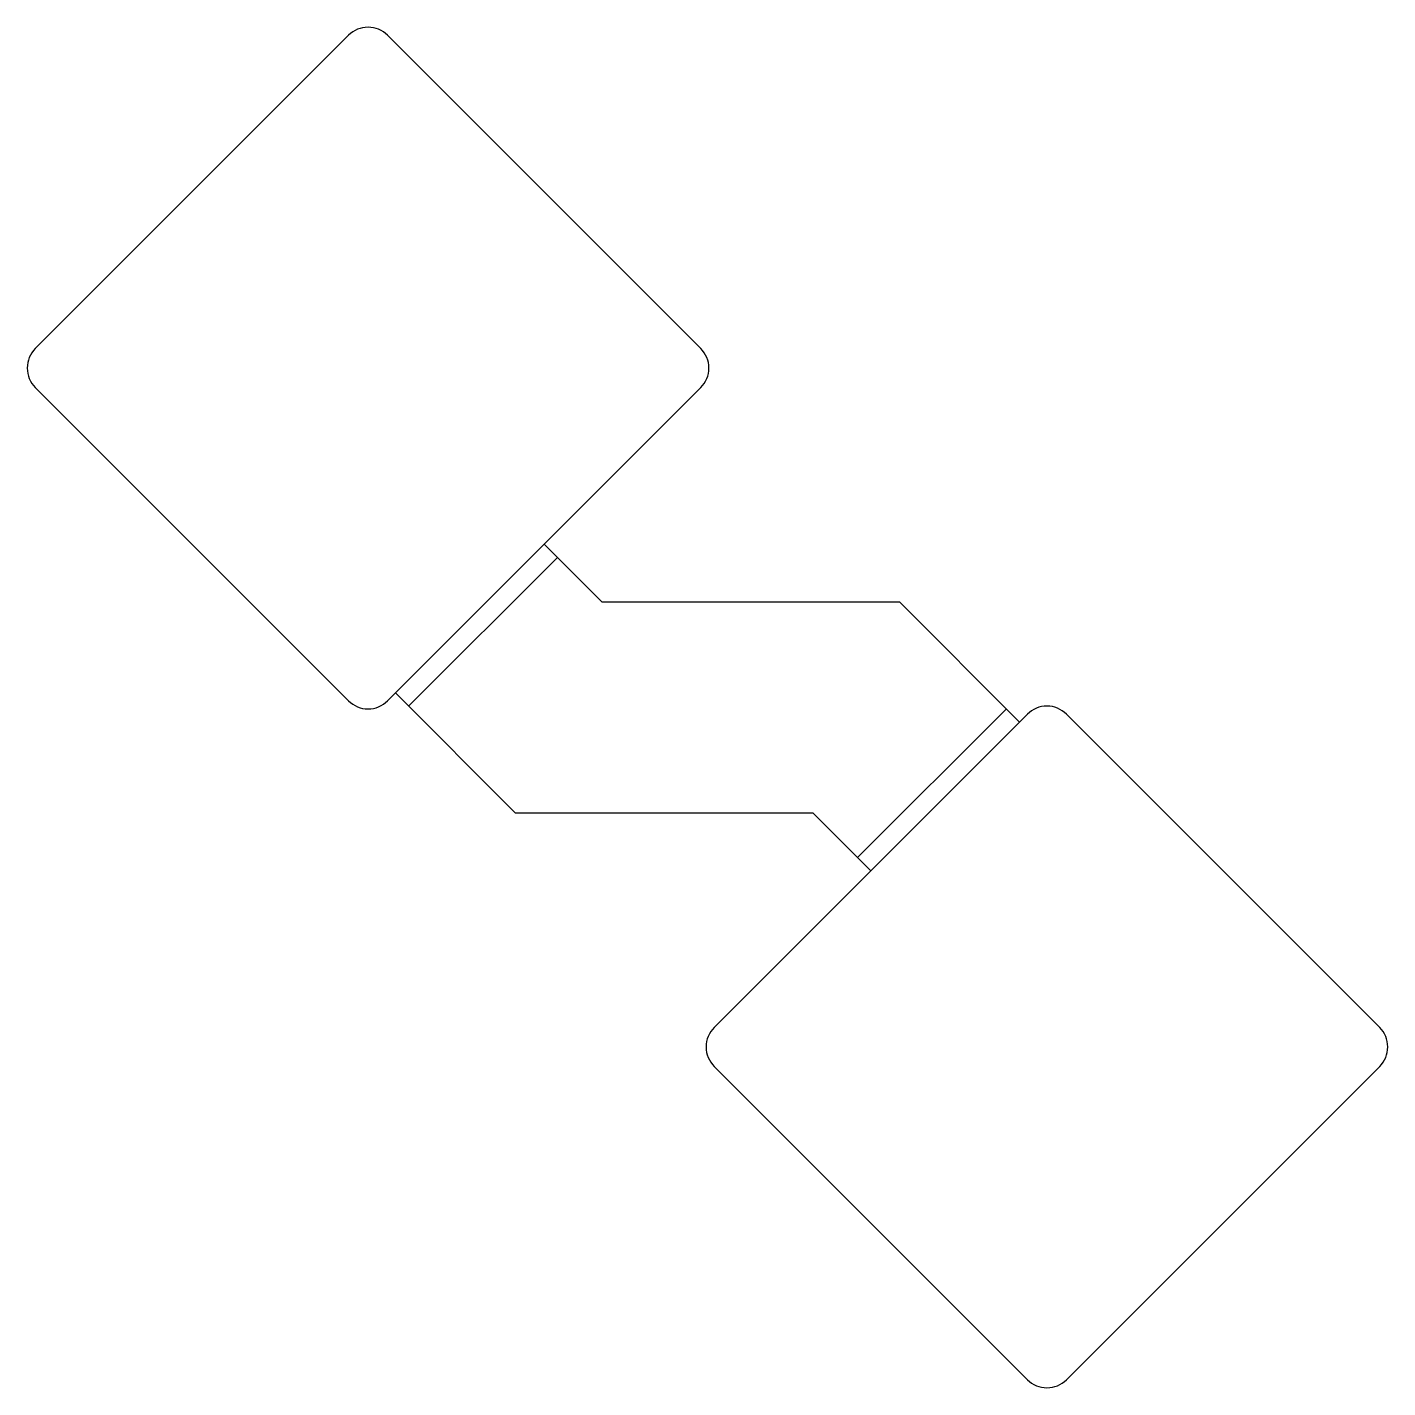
# Model space of a CAD drawing. Header units: millimetres. Extents: x -15.8 to 8.8, y -14.2 to 10.4.
import ezdxf

# ---------------------------------------------------------------- set-up
doc = ezdxf.new("R2010")
doc.units = ezdxf.units.MM
doc.layers.get('0').update_dxf_attribs({"linetype": 'CONTINUOUS'})

msp = doc.modelspace()

# ---------------------------------------------------------------- linework, layer by layer
for p, q in [((-8.873, -1.875), (-6.186, 0.812)), ((-0.762, -4.612), (1.925, -1.925))]:
    msp.add_line(p, q)
for points in [[(-9.252, 10.242, 0.414214), (-9.959, 10.242), (-15.616, 4.585, 0.414214), (-15.616, 3.878), (-9.959, -1.779, 0.414214), (-9.252, -1.779), (-3.595, 3.878, 0.414214), (-3.595, 4.585)], [(3.011, -2.021, 0.414214), (2.304, -2.021), (-3.353, -7.678, 0.414214), (-3.353, -8.385), (2.304, -14.042, 0.414214), (3.011, -14.042), (8.668, -8.385, 0.414214), (8.668, -7.678)]]:
    msp.add_lwpolyline(points, format="xyb", close=True)
msp.add_lwpolyline([(-0.525, -4.85), (2.163, -2.163), (0, 0), (-5.374, 0), (-6.424, 1.05), (-9.111, -1.637), (-6.948, -3.8), (-1.574, -3.8)], close=True)

doc.saveas('drawing.dxf')
